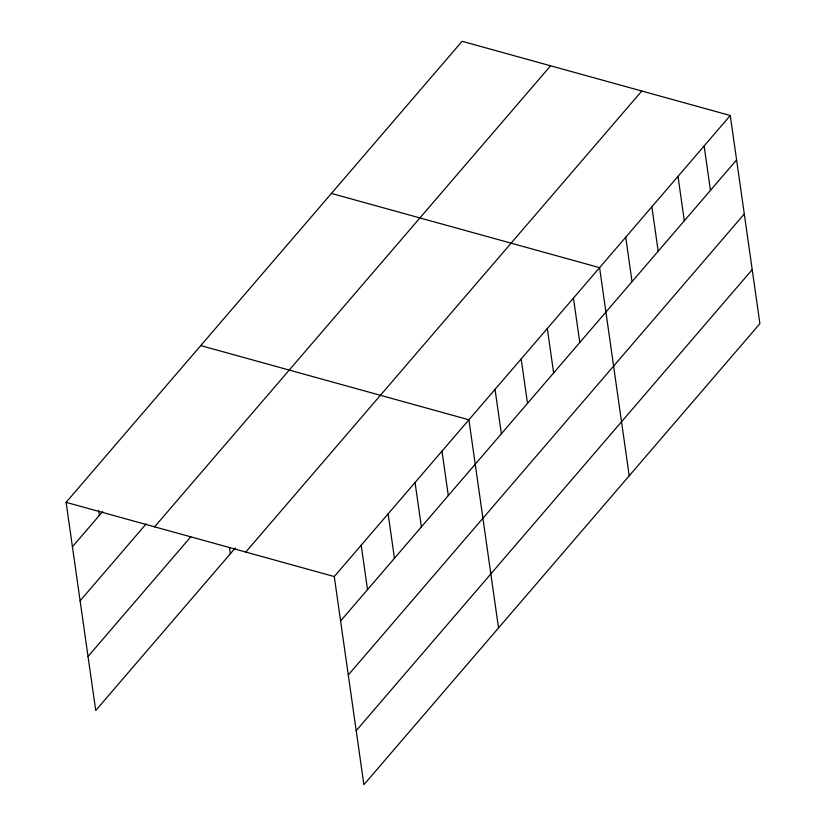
<?xml version="1.0" encoding="UTF-8"?>
<svg xmlns="http://www.w3.org/2000/svg" width="826" height="826" viewBox="0 0 826 826"><rect width="100%" height="100%" fill="white"/><g stroke="black" fill="none" stroke-linecap="round" stroke-linejoin="round"><path stroke-width="1.24" d="M235.265 548.03L95.723 710.494L66.101 502.342L462.106 41.3L730.277 115.506L759.899 323.658L363.894 784.7L334.272 576.548L730.277 115.506M72.43 546.76L102.62 511.614M80.112 600.791L146.212 523.839M154.596 526.833L550.601 65.791M88.041 656.463L190.858 536.755M245.776 552.057L641.781 91.025M340.591 620.976L736.596 159.934M348.283 674.997L744.288 213.965M356.202 730.669L752.207 269.627M331.422 193.439L599.593 267.655L629.216 475.807M200.749 345.588L468.91 419.794L498.532 627.946M66.101 502.342L334.272 576.548M704.134 145.944L710.453 190.362M678.001 176.372L684.32 220.79M651.859 206.799L658.188 251.218M625.726 237.227L632.045 281.645M573.45 298.083L579.78 342.501M547.318 328.511L553.637 372.929M521.185 358.938L527.504 403.356M495.042 389.366L501.372 433.795M441.982 451.151L448.301 495.569M415.055 482.498L421.374 526.916M388.127 513.844L394.446 558.273M361.199 545.201L367.518 589.619M229.494 547.597L230.371 553.74M98.635 510.334L99.357 515.414"/></g></svg>
